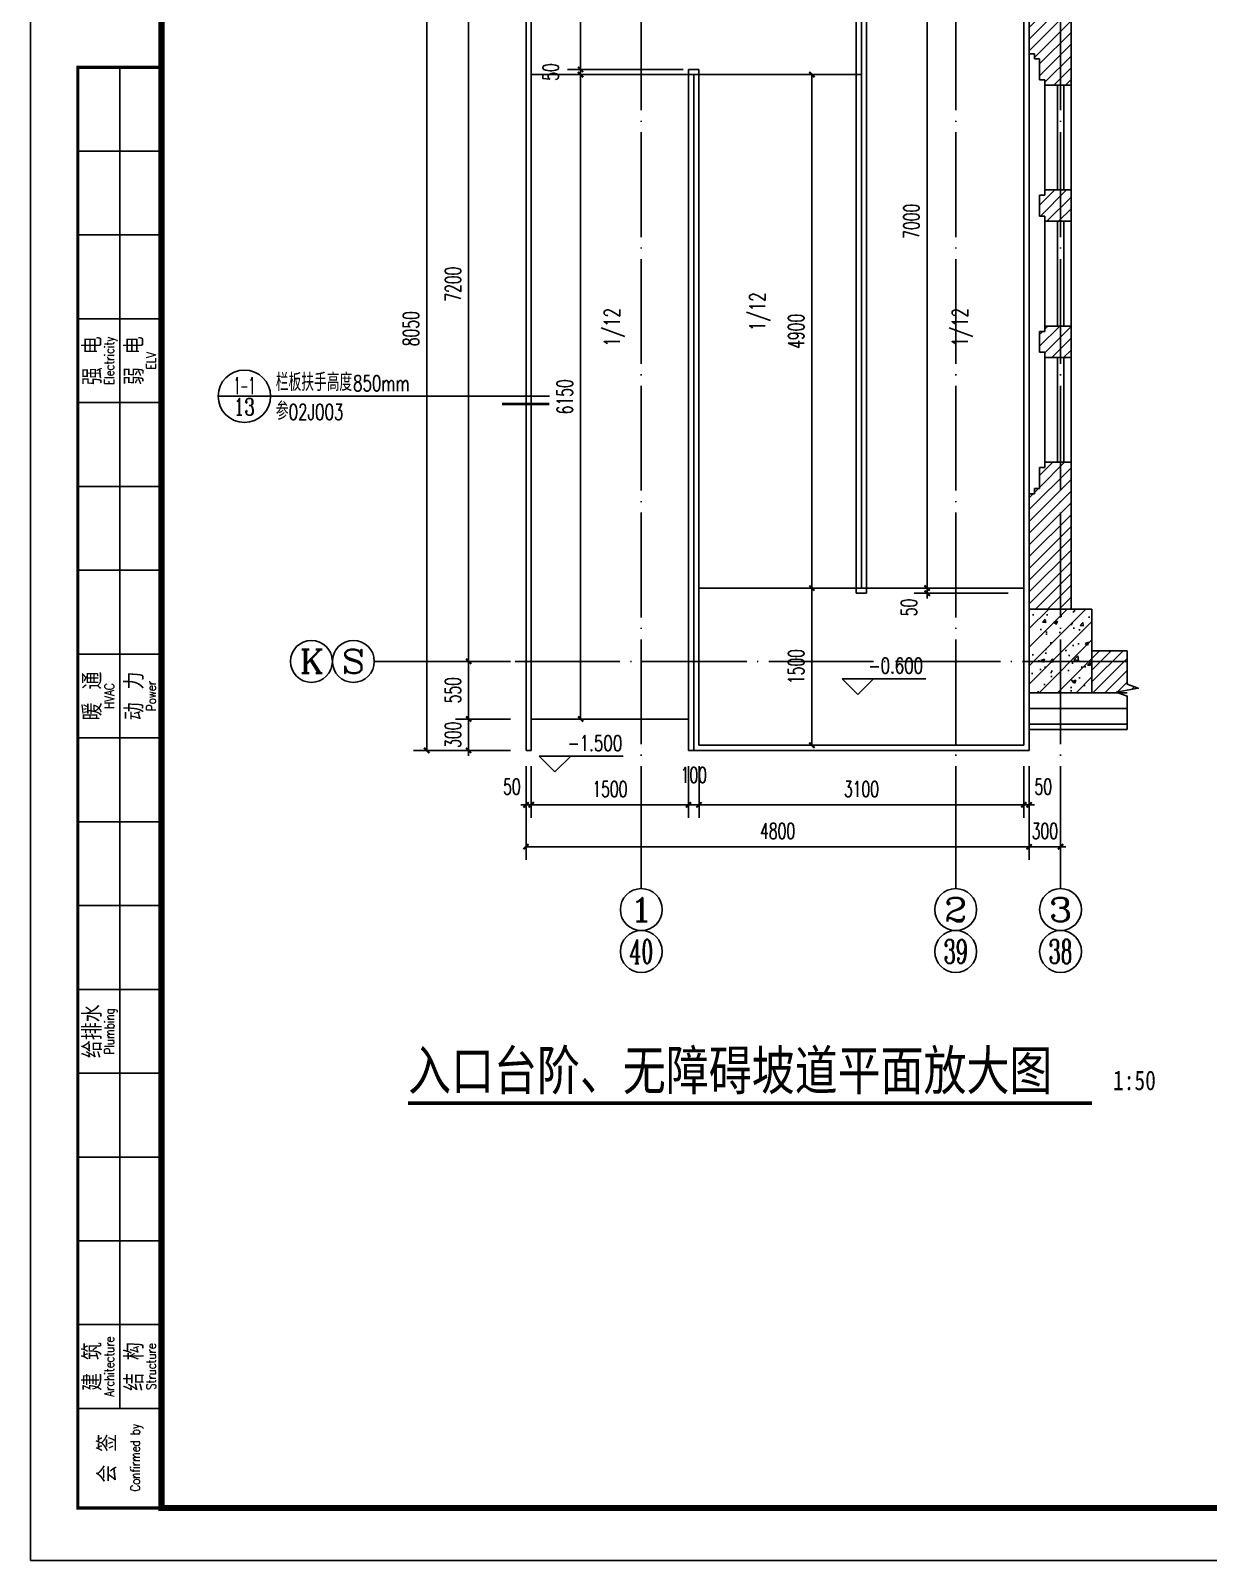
# Model space of a CAD drawing. Extents: x 307762 to 522490, y -326758 to -245675.
# Drawn here: x 326434 to 337671, y -323647 to -309047 of the extents above; entities that cross this region are included whole.
import ezdxf
from ezdxf.enums import TextEntityAlignment as Align

# ---------------------------------------------------------------- set-up
doc = ezdxf.new("R2010")
doc.units = 0
doc.header["$LTSCALE"] = 1000
doc.header["$MEASUREMENT"] = 0
doc.linetypes.add('DOTE', pattern=[2.42, 2, -0.2, 0.02, -0.2])
doc.layers.get('0').update_dxf_attribs({"linetype": 'CONTINUOUS'})
doc.layers.get('Defpoints').update_dxf_attribs({"color": 6, "linetype": 'CONTINUOUS'})
for name, color, linetype in [('A-墙线', 2, 'CONTINUOUS'), ('A-外包装修', 227, 'CONTINUOUS'), ('A-外窗', 145, 'CONTINUOUS'), ('AXIS', 3, 'CONTINUOUS'), ('AXIS_TEXT', 7, 'CONTINUOUS'), ('COLUMN', 2, 'CONTINUOUS'), ('DIM_ELEV', 3, 'CONTINUOUS'), ('DIM_IDEN', 3, 'CONTINUOUS'), ('DIM_SYMB', 3, 'CONTINUOUS'), ('DOTE', 1, 'DOTE'), ('PUB_DIM', 3, 'CONTINUOUS'), ('PUB_HATCH', 250, 'CONTINUOUS'), ('PUB_TEXT', 7, 'CONTINUOUS'), ('STAIR', 4, 'CONTINUOUS'), ('图框', 85, 'CONTINUOUS')]:
    doc.layers.add(name, color=color, linetype=linetype)
doc.styles.add('_TCH_AXIS', font='COMPLEX', dxfattribs={"bigfont": 'GBCBIG'})
doc.styles.add('_TCH_DIM', font='SIMPLEX', dxfattribs={"bigfont": 'GBCBIG'})
doc.styles.add('_TCH_LABEL', font='COMPLEX', dxfattribs={"bigfont": 'GBCBIG'})
doc.styles.add('COMPLEX', font='COMPLEX')
doc.styles.add('DIM_FONT', font='SIMPLEX.shx', dxfattribs={"width": 0.65})
doc.styles.add('TKZ2_tjkts.shx', font='tjromant.shx', dxfattribs={"bigfont": 'tjkts.shx'})
doc.styles.add('房间名称', font='simhei.ttf', dxfattribs={"width": 0.8})
doc.dimstyles.new('DIMN50', dxfattribs={"dimscale": 0.5, "dimtxt": 300, "dimasz": 100, "dimexe": 250, "dimexo": 300, "dimgap": 150, "dimtad": 1, "dimdec": 0, "dimzin": 0, "dimdsep": 46, "dimtxsty": 'DIM_FONT', "dimblk": 'ARCHTICK', "dimcen": 0.09, "dimclrt": 7, "dimazin": 2, "dimtfac": 1, "dimtdec": 0, "dimtix": 1, "dimtmove": 2, "dimatfit": 3, "dimfxl": 0, "dimtolj": 1, "dimtzin": 0, "dimarcsym": 0})

# ---------------------------------------------------------------- blocks, each defined once
blk = doc.blocks.new('TJAD_TK_A1')
for p, q in [((517.38, 385.45), (517.38, 641.45)), ((509.38, 625.45), (525.38, 625.45)), ((509.38, 609.45), (525.38, 609.45)), ((509.38, 593.45), (525.38, 593.45)), ((509.38, 577.45), (525.38, 577.45)), ((509.38, 561.45), (525.38, 561.45)), ((509.38, 545.45), (525.38, 545.45)), ((509.38, 529.45), (525.38, 529.45)), ((509.38, 513.45), (525.38, 513.45)), ((509.38, 497.45), (525.38, 497.45)), ((509.38, 481.45), (525.38, 481.45)), ((509.38, 465.45), (525.38, 465.45)), ((509.38, 449.45), (525.38, 449.45)), ((509.38, 433.45), (525.38, 433.45)), ((509.38, 417.45), (525.38, 417.45)), ((509.38, 401.45), (525.38, 401.45)), ((517.38, 401.45), (517.38, 385.45)), ((509.38, 385.45), (525.38, 385.45))]:
    blk.add_line(p, q)
at = {"layer": '图框'}
for q in [(500.38, 950.45), (1341.38, 356.45)]:
    blk.add_line((500.38, 356.45), q, dxfattribs=at)
at = {"layer": '图框', "const_width": 1.2}
blk.add_lwpolyline([(1331.38, 940.45), (525.38, 940.45), (525.38, 366.45), (1331.38, 366.45)], close=True, dxfattribs=at)
at = {"layer": '图框', "const_width": 0.6}
blk.add_lwpolyline([(525.38, 366.45), (509.38, 366.45), (509.38, 641.45), (525.38, 641.45)], dxfattribs=at)
at = {"style": 'TKZ2_tjkts.shx'}
for s, p in [('强 电', (512.17, 585.45)), ('弱 电', (520.17, 585.45)), ('暖 通', (512.17, 521.45)), ('动 力', (520.17, 521.45)), ('给排水', (512.17, 457.45)), ('建 筑', (512.17, 393.45)), ('结 构', (520.17, 393.45)), ('会 签', (515, 375.95))]:
    blk.add_text(s, height=3.6, rotation=90, dxfattribs=at).set_placement(p, align=Align.MIDDLE_CENTER)
at = {"style": 'TKZ2_tjkts.shx', "width": 0.8}
for s, p in [('Electricity', (515.4, 585.45)), ('ELV', (523.4, 585.45)), ('HVAC', (515.4, 521.45)), ('Power', (523.4, 521.45)), ('Plumbing', (515.4, 457.45)), ('Architecture', (515.4, 393.45)), ('Structure', (523.4, 393.45)), ('Confirmed by', (520.33, 376.06))]:
    blk.add_text(s, height=1.8, rotation=90, dxfattribs=at).set_placement(p, align=Align.MIDDLE_CENTER)
blk = doc.blocks.new('_ArchTick')
at = {"color": 0, "linetype": 'ByBlock', "const_width": 0.4}
blk.add_lwpolyline([(-0.5, -0.5), (0.5, 0.5)], dxfattribs=at)
blk = doc.blocks.new('*D787')
at = {"layer": 'Defpoints', "color": 0}
for p in [(333888, -309467), (334311, -309467), (334311, -314367)]:
    blk.add_point(p, dxfattribs=at)
at = {"layer": 'PUB_DIM', "color": 0, "lineweight": -2}
for p, q in [((334161, -309467), (333763, -309467)), ((333888, -314367), (333888, -309467)), ((334161, -314367), (333763, -314367))]:
    blk.add_line(p, q, dxfattribs=at)
at = {"layer": 'PUB_DIM', "color": 0, "lineweight": -2, "xscale": 50, "yscale": 50, "zscale": 50}
for p, rotation in [((333888, -309467), 90), ((333888, -314367), 270)]:
    blk.add_blockref('_ArchTick', p, dxfattribs=dict(at, rotation=rotation))
at = {"layer": 'PUB_DIM', "color": 7, "insert": (333738, -311917), "char_height": 150, "attachment_point": 5, "rotation": 90, "style": 'DIM_FONT'}
blk.add_mtext('\\A1;4900', dxfattribs=at)
blk = doc.blocks.new('*D788')
at = {"layer": 'Defpoints', "color": 0}
for p in [(333888, -314367), (334311, -314367), (334311, -315867)]:
    blk.add_point(p, dxfattribs=at)
at = {"layer": 'PUB_DIM', "color": 0, "lineweight": -2}
for p, q in [((334161, -314367), (333763, -314367)), ((333888, -315867), (333888, -314367)), ((334161, -315867), (333763, -315867))]:
    blk.add_line(p, q, dxfattribs=at)
at = {"layer": 'PUB_DIM', "color": 0, "lineweight": -2, "xscale": 50, "yscale": 50, "zscale": 50}
for p, rotation in [((333888, -314367), 90), ((333888, -315867), 270)]:
    blk.add_blockref('_ArchTick', p, dxfattribs=dict(at, rotation=rotation))
at = {"layer": 'PUB_DIM', "color": 7, "insert": (333738, -315117), "char_height": 150, "attachment_point": 5, "rotation": 90, "style": 'DIM_FONT'}
blk.add_mtext('\\A1;1500', dxfattribs=at)
blk = doc.blocks.new('*D790')
at = {"layer": 'Defpoints', "color": 0}
for p in [(334988, -307367), (335911, -307367), (335911, -314367)]:
    blk.add_point(p, dxfattribs=at)
at = {"layer": 'PUB_DIM', "color": 0, "lineweight": -2}
for p, q in [((335761, -307367), (334863, -307367)), ((334988, -314367), (334988, -307367)), ((335761, -314367), (334863, -314367))]:
    blk.add_line(p, q, dxfattribs=at)
at = {"layer": 'PUB_DIM', "color": 0, "lineweight": -2, "xscale": 50, "yscale": 50, "zscale": 50}
for p, rotation in [((334988, -307367), 90), ((334988, -314367), 270)]:
    blk.add_blockref('_ArchTick', p, dxfattribs=dict(at, rotation=rotation))
at = {"layer": 'PUB_DIM', "color": 7, "insert": (334838, -310867), "char_height": 150, "attachment_point": 5, "rotation": 90, "style": 'DIM_FONT'}
blk.add_mtext('\\A1;7000', dxfattribs=at)
blk = doc.blocks.new('*D791')
at = {"layer": 'Defpoints', "color": 0}
for p in [(334988, -314367), (335911, -314367), (335911, -314417)]:
    blk.add_point(p, dxfattribs=at)
at = {"layer": 'PUB_DIM', "color": 0, "lineweight": -2}
for p, q in [((334988, -314367), (334988, -314317)), ((335761, -314367), (334863, -314367)), ((335761, -314417), (334863, -314417)), ((334988, -314417), (334988, -314367)), ((334988, -314417), (334988, -314467))]:
    blk.add_line(p, q, dxfattribs=at)
at = {"layer": 'PUB_DIM', "color": 0, "lineweight": -2, "xscale": 50, "yscale": 50, "zscale": 50}
for p, rotation in [((334988, -314367), 270), ((334988, -314417), 90)]:
    blk.add_blockref('_ArchTick', p, dxfattribs=dict(at, rotation=rotation))
at = {"layer": 'PUB_DIM', "color": 7, "insert": (334815, -314552), "char_height": 150, "attachment_point": 5, "rotation": 90, "style": 'DIM_FONT'}
blk.add_mtext('\\A1;50', dxfattribs=at)
blk = doc.blocks.new('*D795')
at = {"layer": 'Defpoints', "color": 0}
for p in [(331681, -309467), (332811, -309467), (332811, -315617)]:
    blk.add_point(p, dxfattribs=at)
at = {"layer": 'PUB_DIM', "color": 0, "lineweight": -2}
for p, q in [((332661, -309467), (331556, -309467)), ((331681, -315617), (331681, -309467)), ((332661, -315617), (331556, -315617))]:
    blk.add_line(p, q, dxfattribs=at)
at = {"layer": 'PUB_DIM', "color": 0, "lineweight": -2, "xscale": 50, "yscale": 50, "zscale": 50}
for p, rotation in [((331681, -309467), 90), ((331681, -315617), 270)]:
    blk.add_blockref('_ArchTick', p, dxfattribs=dict(at, rotation=rotation))
at = {"layer": 'PUB_DIM', "color": 7, "insert": (331531, -312542), "char_height": 150, "attachment_point": 5, "rotation": 90, "style": 'DIM_FONT'}
blk.add_mtext('\\A1;6150', dxfattribs=at)
blk = doc.blocks.new('*D796')
at = {"layer": 'Defpoints', "color": 0}
for p in [(331681, -309417), (332811, -309417), (332811, -309467)]:
    blk.add_point(p, dxfattribs=at)
at = {"layer": 'PUB_DIM', "color": 0, "lineweight": -2}
for p, q in [((331681, -309417), (331681, -309367)), ((332661, -309417), (331556, -309417)), ((332661, -309467), (331556, -309467)), ((331681, -309467), (331681, -309417)), ((331681, -309467), (331681, -309517))]:
    blk.add_line(p, q, dxfattribs=at)
at = {"layer": 'PUB_DIM', "color": 0, "lineweight": -2, "xscale": 50, "yscale": 50, "zscale": 50}
for p, rotation in [((331681, -309417), 270), ((331681, -309467), 90)]:
    blk.add_blockref('_ArchTick', p, dxfattribs=dict(at, rotation=rotation))
at = {"layer": 'PUB_DIM', "color": 7, "insert": (331397, -309442), "char_height": 150, "attachment_point": 5, "rotation": 90, "style": 'DIM_FONT'}
blk.add_mtext('\\A1;50', dxfattribs=at)
blk = doc.blocks.new('*D797')
at = {"layer": 'Defpoints', "color": 0}
for p in [(331681, -307917), (332811, -307917), (332811, -309417)]:
    blk.add_point(p, dxfattribs=at)
at = {"layer": 'PUB_DIM', "color": 0, "lineweight": -2}
for p, q in [((332661, -307917), (331556, -307917)), ((331681, -309417), (331681, -307917)), ((332661, -309417), (331556, -309417))]:
    blk.add_line(p, q, dxfattribs=at)
at = {"layer": 'PUB_DIM', "color": 0, "lineweight": -2, "xscale": 50, "yscale": 50, "zscale": 50}
for p, rotation in [((331681, -307917), 90), ((331681, -309417), 270)]:
    blk.add_blockref('_ArchTick', p, dxfattribs=dict(at, rotation=rotation))
at = {"layer": 'PUB_DIM', "color": 7, "insert": (331531, -308667), "char_height": 150, "attachment_point": 5, "rotation": 90, "style": 'DIM_FONT'}
blk.add_mtext('\\A1;1500', dxfattribs=at)
blk = doc.blocks.new('*D808')
at = {"layer": 'AXIS', "color": 0, "lineweight": -2}
for p, q in [((331011, -315617), (330488, -315617)), ((330613, -315617), (330613, -315567)), ((330613, -315917), (330613, -315617)), ((331011, -315917), (330488, -315917)), ((330613, -315917), (330613, -315967))]:
    blk.add_line(p, q, dxfattribs=at)
at = {"layer": 'Defpoints', "color": 0}
for p in [(330613, -315617), (331161, -315617), (331161, -315917)]:
    blk.add_point(p, dxfattribs=at)
at = {"layer": 'AXIS', "color": 0, "lineweight": -2, "xscale": 50, "yscale": 50, "zscale": 50}
for p, rotation in [((330613, -315617), 270), ((330613, -315917), 90)]:
    blk.add_blockref('_ArchTick', p, dxfattribs=dict(at, rotation=rotation))
at = {"layer": 'AXIS', "color": 7, "insert": (330463, -315767), "char_height": 150, "attachment_point": 5, "rotation": 90, "style": 'DIM_FONT'}
blk.add_mtext('\\A1;300', dxfattribs=at)
blk = doc.blocks.new('*D809')
at = {"layer": 'AXIS', "color": 0, "lineweight": -2}
for p, q in [((331011, -315067), (330488, -315067)), ((330613, -315617), (330613, -315067)), ((331011, -315617), (330488, -315617))]:
    blk.add_line(p, q, dxfattribs=at)
at = {"layer": 'Defpoints', "color": 0}
for p in [(330613, -315067), (331161, -315067), (331161, -315617)]:
    blk.add_point(p, dxfattribs=at)
at = {"layer": 'AXIS', "color": 0, "lineweight": -2, "xscale": 50, "yscale": 50, "zscale": 50}
for p, rotation in [((330613, -315067), 90), ((330613, -315617), 270)]:
    blk.add_blockref('_ArchTick', p, dxfattribs=dict(at, rotation=rotation))
at = {"layer": 'AXIS', "color": 7, "insert": (330463, -315342), "char_height": 150, "attachment_point": 5, "rotation": 90, "style": 'DIM_FONT'}
blk.add_mtext('\\A1;550', dxfattribs=at)
blk = doc.blocks.new('*D810')
at = {"layer": 'AXIS', "color": 0, "lineweight": -2}
for p, q in [((331011, -307867), (330488, -307867)), ((330613, -315067), (330613, -307867)), ((331011, -315067), (330488, -315067))]:
    blk.add_line(p, q, dxfattribs=at)
at = {"layer": 'Defpoints', "color": 0}
for p in [(330613, -307867), (331161, -307867), (331161, -315067)]:
    blk.add_point(p, dxfattribs=at)
at = {"layer": 'AXIS', "color": 0, "lineweight": -2, "xscale": 50, "yscale": 50, "zscale": 50}
for p, rotation in [((330613, -307867), 90), ((330613, -315067), 270)]:
    blk.add_blockref('_ArchTick', p, dxfattribs=dict(at, rotation=rotation))
at = {"layer": 'AXIS', "color": 7, "insert": (330463, -311467), "char_height": 150, "attachment_point": 5, "rotation": 90, "style": 'DIM_FONT'}
blk.add_mtext('\\A1;7200', dxfattribs=at)
blk = doc.blocks.new('*D907')
at = {"layer": 'AXIS', "color": 0, "lineweight": -2}
for p, q in [((330611, -307867), (330088, -307867)), ((330213, -315917), (330213, -307867)), ((330611, -315917), (330088, -315917))]:
    blk.add_line(p, q, dxfattribs=at)
at = {"layer": 'Defpoints', "color": 0}
for p in [(330213, -307867), (330761, -307867), (330761, -315917)]:
    blk.add_point(p, dxfattribs=at)
at = {"layer": 'AXIS', "color": 0, "lineweight": -2, "xscale": 50, "yscale": 50, "zscale": 50}
for p, rotation in [((330213, -307867), 90), ((330213, -315917), 270)]:
    blk.add_blockref('_ArchTick', p, dxfattribs=dict(at, rotation=rotation))
at = {"layer": 'AXIS', "color": 7, "insert": (330063, -311892), "char_height": 150, "attachment_point": 5, "rotation": 90, "style": 'DIM_FONT'}
blk.add_mtext('\\A1;8050', dxfattribs=at)
blk = doc.blocks.new('*D917')
at = {"layer": 'AXIS', "color": 0, "lineweight": -2}
for p, q in [((331161, -316067), (331161, -316561)), ((331211, -316067), (331211, -316561)), ((331161, -316436), (331111, -316436)), ((331161, -316436), (331211, -316436)), ((331211, -316436), (331261, -316436))]:
    blk.add_line(p, q, dxfattribs=at)
at = {"layer": 'Defpoints', "color": 0}
for p in [(331161, -315917), (331211, -315917), (331211, -316436)]:
    blk.add_point(p, dxfattribs=at)
at = {"layer": 'AXIS', "color": 0, "lineweight": -2, "xscale": 50, "yscale": 50, "zscale": 50}
blk.add_blockref('_ArchTick', (331161, -316436), dxfattribs=at)
at = {"layer": 'AXIS', "color": 0, "lineweight": -2, "xscale": 50, "yscale": 50, "zscale": 50, "rotation": 180}
blk.add_blockref('_ArchTick', (331211, -316436), dxfattribs=at)
at = {"layer": 'AXIS', "color": 7, "insert": (331026, -316263), "char_height": 150, "attachment_point": 5, "style": 'DIM_FONT'}
blk.add_mtext('\\A1;50', dxfattribs=at)
blk = doc.blocks.new('*D918')
at = {"layer": 'AXIS', "color": 0, "lineweight": -2}
for p, q in [((331211, -316067), (331211, -316561)), ((332711, -316067), (332711, -316561)), ((331211, -316436), (332711, -316436))]:
    blk.add_line(p, q, dxfattribs=at)
at = {"layer": 'Defpoints', "color": 0}
for p in [(331211, -315917), (332711, -315917), (332711, -316436)]:
    blk.add_point(p, dxfattribs=at)
at = {"layer": 'AXIS', "color": 0, "lineweight": -2, "xscale": 50, "yscale": 50, "zscale": 50, "rotation": 180}
blk.add_blockref('_ArchTick', (331211, -316436), dxfattribs=at)
at = {"layer": 'AXIS', "color": 0, "lineweight": -2, "xscale": 50, "yscale": 50, "zscale": 50}
blk.add_blockref('_ArchTick', (332711, -316436), dxfattribs=at)
at = {"layer": 'AXIS', "color": 7, "insert": (331961, -316286), "char_height": 150, "attachment_point": 5, "style": 'DIM_FONT'}
blk.add_mtext('\\A1;1500', dxfattribs=at)
blk = doc.blocks.new('*D919')
at = {"layer": 'AXIS', "color": 0, "lineweight": -2}
for p, q in [((332711, -316067), (332711, -316561)), ((332811, -316067), (332811, -316561)), ((332711, -316436), (332661, -316436)), ((332711, -316436), (332811, -316436)), ((332811, -316436), (332861, -316436))]:
    blk.add_line(p, q, dxfattribs=at)
at = {"layer": 'Defpoints', "color": 0}
for p in [(332711, -315917), (332811, -315917), (332811, -316436)]:
    blk.add_point(p, dxfattribs=at)
at = {"layer": 'AXIS', "color": 0, "lineweight": -2, "xscale": 50, "yscale": 50, "zscale": 50}
blk.add_blockref('_ArchTick', (332711, -316436), dxfattribs=at)
at = {"layer": 'AXIS', "color": 0, "lineweight": -2, "xscale": 50, "yscale": 50, "zscale": 50, "rotation": 180}
blk.add_blockref('_ArchTick', (332811, -316436), dxfattribs=at)
at = {"layer": 'AXIS', "color": 7, "insert": (332761, -316152), "char_height": 150, "attachment_point": 5, "style": 'DIM_FONT'}
blk.add_mtext('\\A1;100', dxfattribs=at)
blk = doc.blocks.new('*D920')
at = {"layer": 'AXIS', "color": 0, "lineweight": -2}
for p, q in [((332811, -316067), (332811, -316561)), ((335911, -316067), (335911, -316561)), ((332811, -316436), (335911, -316436))]:
    blk.add_line(p, q, dxfattribs=at)
at = {"layer": 'Defpoints', "color": 0}
for p in [(332811, -315917), (335911, -315917), (335911, -316436)]:
    blk.add_point(p, dxfattribs=at)
at = {"layer": 'AXIS', "color": 0, "lineweight": -2, "xscale": 50, "yscale": 50, "zscale": 50, "rotation": 180}
blk.add_blockref('_ArchTick', (332811, -316436), dxfattribs=at)
at = {"layer": 'AXIS', "color": 0, "lineweight": -2, "xscale": 50, "yscale": 50, "zscale": 50}
blk.add_blockref('_ArchTick', (335911, -316436), dxfattribs=at)
at = {"layer": 'AXIS', "color": 7, "insert": (334361, -316286), "char_height": 150, "attachment_point": 5, "style": 'DIM_FONT'}
blk.add_mtext('\\A1;3100', dxfattribs=at)
blk = doc.blocks.new('*D921')
at = {"layer": 'AXIS', "color": 0, "lineweight": -2}
for p, q in [((335911, -316067), (335911, -316561)), ((335961, -316067), (335961, -316561)), ((335911, -316436), (335861, -316436)), ((335911, -316436), (335961, -316436)), ((335961, -316436), (336011, -316436))]:
    blk.add_line(p, q, dxfattribs=at)
at = {"layer": 'Defpoints', "color": 0}
for p in [(335911, -315917), (335961, -315917), (335961, -316436)]:
    blk.add_point(p, dxfattribs=at)
at = {"layer": 'AXIS', "color": 0, "lineweight": -2, "xscale": 50, "yscale": 50, "zscale": 50}
blk.add_blockref('_ArchTick', (335911, -316436), dxfattribs=at)
at = {"layer": 'AXIS', "color": 0, "lineweight": -2, "xscale": 50, "yscale": 50, "zscale": 50, "rotation": 180}
blk.add_blockref('_ArchTick', (335961, -316436), dxfattribs=at)
at = {"layer": 'AXIS', "color": 7, "insert": (336096, -316263), "char_height": 150, "attachment_point": 5, "style": 'DIM_FONT'}
blk.add_mtext('\\A1;50', dxfattribs=at)
blk = doc.blocks.new('*D922')
at = {"layer": 'AXIS', "color": 0, "lineweight": -2}
for p, q in [((331161, -316067), (331161, -316961)), ((335961, -316067), (335961, -316961)), ((331161, -316836), (335961, -316836))]:
    blk.add_line(p, q, dxfattribs=at)
at = {"layer": 'Defpoints', "color": 0}
for p in [(331161, -315917), (335961, -315917), (335961, -316836)]:
    blk.add_point(p, dxfattribs=at)
at = {"layer": 'AXIS', "color": 0, "lineweight": -2, "xscale": 50, "yscale": 50, "zscale": 50, "rotation": 180}
blk.add_blockref('_ArchTick', (331161, -316836), dxfattribs=at)
at = {"layer": 'AXIS', "color": 0, "lineweight": -2, "xscale": 50, "yscale": 50, "zscale": 50}
blk.add_blockref('_ArchTick', (335961, -316836), dxfattribs=at)
at = {"layer": 'AXIS', "color": 7, "insert": (333561, -316686), "char_height": 150, "attachment_point": 5, "style": 'DIM_FONT'}
blk.add_mtext('\\A1;4800', dxfattribs=at)
blk = doc.blocks.new('*D923')
at = {"layer": 'AXIS', "color": 0, "lineweight": -2}
for p, q in [((335961, -316067), (335961, -316961)), ((336261, -316067), (336261, -316961)), ((335961, -316836), (335911, -316836)), ((335961, -316836), (336261, -316836)), ((336261, -316836), (336311, -316836))]:
    blk.add_line(p, q, dxfattribs=at)
at = {"layer": 'Defpoints', "color": 0}
for p in [(335961, -315917), (336261, -315917), (336261, -316836)]:
    blk.add_point(p, dxfattribs=at)
at = {"layer": 'AXIS', "color": 0, "lineweight": -2, "xscale": 50, "yscale": 50, "zscale": 50}
blk.add_blockref('_ArchTick', (335961, -316836), dxfattribs=at)
at = {"layer": 'AXIS', "color": 0, "lineweight": -2, "xscale": 50, "yscale": 50, "zscale": 50, "rotation": 180}
blk.add_blockref('_ArchTick', (336261, -316836), dxfattribs=at)
at = {"layer": 'AXIS', "color": 7, "insert": (336111, -316686), "char_height": 150, "attachment_point": 5, "style": 'DIM_FONT'}
blk.add_mtext('\\A1;300', dxfattribs=at)
blk = doc.blocks.new('_AXISO')
blk.add_circle((0, 0), 0.5)
at = {"layer": 'AXIS_TEXT', "style": 'COMPLEX', "width": 1.041667}
blk.add_attdef('A', text='', height=0.56, dxfattribs=at).set_placement((-0.25, -0.28), (0.25, -0.28), align=Align.FIT)

msp = doc.modelspace()

# ---------------------------------------------------------------- hatches: boundary and pattern name
at = {"layer": 'PUB_HATCH'}
h = msp.add_hatch(dxfattribs=at)
h.set_pattern_fill('ANSI31', color=256, scale=50, style=0)
h.set_pattern_definition([(45, (332561.53, -270656.76), (-56.1266, 56.1266), [])])
h.paths.add_polyline_path([(332060.8, -296792.2), (332060.8, -296734.5), (331860.8, -296734.5), (331860.8, -296914.9, -0.1499545)], flags=17)
h.paths.add_polyline_path([(336896.1, -314967), (336560.5, -314967), (336560.5, -315367), (336808, -315367), (336791.1, -315361), (337001.1, -315323.9), (336896.1, -315285.7)])
h.paths.add_polyline_path([(332363.9, -297524, -0.1339725), (332160.8, -297579.5, -0.0156673), (332135.7, -297578.7), (332381.7, -297824.7), (332311, -297895.4), (331760.8, -297345.1), (331760.8, -296734.5), (331717, -296734.5), (331679.7, -296839.5), (331642.7, -296629.5), (331604.5, -296734.5), (331560.8, -296734.5), (331560.8, -297428), (332311, -298178.2), (332346.4, -298142.9), (332417.1, -298213.6), (332540.8, -298089.8), (332646.9, -298195.9), (332682.2, -298160.6), (332717.6, -298195.9), (332876.7, -298036.8)])
h.paths.add_polyline_path([(334290.9, -299451), (334131.8, -299610.1), (334167.2, -299645.5), (334131.8, -299680.8), (334237.9, -299786.9), (334114.1, -299910.6), (334184.8, -299981.4), (334149.5, -300016.7), (334899.7, -300767), (335960.5, -300767), (335960.5, -301467), (336010.5, -301467), (336010.5, -301517), (336060.5, -301517), (336060.5, -301717), (336110.5, -301717), (336110.5, -301767), (336360.5, -301767), (336360.5, -300367), (336896.1, -300367), (336896.1, -300323.2), (336791.1, -300286), (337001.1, -300248.9), (336896.1, -300210.7), (336896.1, -300167), (335548.3, -300167, -0.1316522), (335494.7, -300367), (336160.5, -300367), (336160.5, -300567), (334982.6, -300567), (334432.3, -300016.7), (334503, -299946), (334749, -300192, -0.0156673), (334748.3, -300167, -0.1339725), (334803.7, -299963.8)])
h.paths.add_polyline_path([(336360.5, -305367), (336110.5, -305367), (336110.5, -305417), (336060.5, -305417), (336060.5, -305617), (336010.5, -305617), (336010.5, -305667), (335960.5, -305667), (335960.5, -306767), (336360.5, -306767)])
h.paths.add_polyline_path([(336360.5, -307567), (335960.5, -307567), (335960.5, -309267), (336010.5, -309267), (336010.5, -309317), (336060.5, -309317), (336060.5, -309517), (336110.5, -309517), (336110.5, -309567), (336360.5, -309567)])
h.paths.add_polyline_path([(336360.5, -310567), (336110.5, -310567), (336110.5, -310617), (336060.5, -310617), (336060.5, -310817), (336110.5, -310817), (336110.5, -310867), (336360.5, -310867)])
h.paths.add_polyline_path([(336360.5, -311867), (336110.5, -311867), (336110.5, -311917), (336060.5, -311917), (336060.5, -312117), (336110.5, -312117), (336110.5, -312167), (336360.5, -312167)])
h.paths.add_polyline_path([(336360.5, -313167), (336110.5, -313167), (336110.5, -313217), (336060.5, -313217), (336060.5, -313417), (336010.5, -313417), (336010.5, -313467), (335960.5, -313467), (335960.5, -314567), (336360.5, -314567)])
h = msp.add_hatch(dxfattribs=at)
h.set_pattern_fill('钢筋混凝土', color=256, scale=50, style=0)
h.set_pattern_definition([(45, (0, 0), (-88.388348, 88.388348), []), (50, (0, 0), (358.6301, -31.37607), [37.5, -412.5]), (355, (0, 0), (-69.37567, 376.09607), [30, -330]), (100.4514, (29.9, -2.6), (289.2547, 344.71977), [31.8701, -350.57106]), (46.1842, (0, 100), (533.62052, -82.7595), [56.25, -618.75]), (96.6356, (44.47, 93.1), (467.33135, 487.05894), [47.80514, -525.8565]), (351.1842, (0, 100), (467.331, 487.0593), [45, -495]), (21, (50, 75), (298.45353, -201.30945), [37.5, -412.5]), (326, (50, 75), (121.65767, 362.57502), [30, -330]), (71.4514, (74.87, 58.22), (420.11131, 161.26525), [31.8701, -350.57106]), (37.5, (0, 0), (6.079928, 166.446927), [0, -326, 0, -335, 0, -331.25]), (7.5, (0, 0), (131.53477, 197.205856), [0, -191, 0, -318.5, 0, -126.25]), (327.5, (-111.5, 0), (266.91122, -11.277436), [0, -125, 0, -390, 0, -517.5]), (317.5, (-161.5, 0), (291.59308, 50.05249), [0, -162.5, 0, -259, 0, -367.5])])
h.paths.add_polyline_path([(336560.5, -315367), (336560.5, -314567), (335960.5, -314567), (335960.5, -315367)])

# ---------------------------------------------------------------- linework, layer by layer
at = {"layer": 'A-墙线'}
for p, q in [((335960.5, -307467), (335960.5, -309267)), ((336360.5, -307567), (336360.5, -309567)), ((335960.5, -309267), (336010.5, -309267)), ((336010.5, -309267), (336010.5, -309317)), ((336010.5, -309317), (336060.5, -309317)), ((336060.5, -309317), (336060.5, -309517)), ((336060.5, -309517), (336110.5, -309517)), ((336110.5, -309517), (336110.5, -309567)), ((336110.5, -309567), (336360.5, -309567)), ((336060.5, -310817), (336060.5, -310617)), ((336060.5, -310617), (336110.5, -310617)), ((336110.5, -310617), (336110.5, -310567)), ((336110.5, -310567), (336360.5, -310567)), ((336360.5, -310867), (336360.5, -310567)), ((336060.5, -310817), (336110.5, -310817)), ((336110.5, -310817), (336110.5, -310867)), ((336110.5, -310867), (336360.5, -310867)), ((336060.5, -312117), (336060.5, -311917)), ((336060.5, -311917), (336110.5, -311917)), ((336110.5, -311917), (336110.5, -311867)), ((336110.5, -311867), (336360.5, -311867)), ((336360.5, -312167), (336360.5, -311867)), ((336060.5, -312117), (336110.5, -312117)), ((336110.5, -312117), (336110.5, -312167)), ((336110.5, -312167), (336360.5, -312167)), ((336110.5, -313217), (336110.5, -313167)), ((336110.5, -313167), (336360.5, -313167)), ((336360.5, -313167), (336360.5, -314567)), ((336060.5, -313217), (336110.5, -313217)), ((336060.5, -313417), (336060.5, -313217)), ((335960.5, -313467), (335960.5, -314567)), ((335960.5, -313467), (336010.5, -313467)), ((336010.5, -313417), (336060.5, -313417)), ((336010.5, -313467), (336010.5, -313417)), ((336560.5, -314967), (336896.1, -314967)), ((336560.5, -315367), (336896.1, -315367))]:
    msp.add_line(p, q, dxfattribs=at)
at = {"layer": 'A-外包装修'}
for p, q in [((336896.1, -315517), (335960.5, -315517)), ((336896.1, -315667), (335960.5, -315667)), ((336896.1, -315717), (335960.5, -315717))]:
    msp.add_line(p, q, dxfattribs=at)
at = {"layer": 'A-外窗'}
for p, q in [((336110.5, -310567), (336110.5, -309567)), ((336230.5, -310567), (336230.5, -309567)), ((336290.5, -310567), (336290.5, -309567)), ((336360.5, -310567), (336360.5, -309567)), ((336110.5, -311867), (336110.5, -310867)), ((336230.5, -311867), (336230.5, -310867)), ((336290.5, -311867), (336290.5, -310867)), ((336360.5, -311867), (336360.5, -310867)), ((336110.5, -313167), (336110.5, -312167)), ((336230.5, -313167), (336230.5, -312167)), ((336290.5, -313167), (336290.5, -312167)), ((336360.5, -313167), (336360.5, -312167))]:
    msp.add_line(p, q, dxfattribs=at)
at = {"layer": 'AXIS'}
for p, q in [((329313.3, -315067), (329313.3, -315067)), ((331010.5, -315067), (329713.3, -315067)), ((332260.5, -316067), (332260.5, -317235.7)), ((335260.1, -316067), (335260.1, -317235.7)), ((336260.5, -316067), (336260.5, -317235.7)), ((332260.5, -317635.7), (332260.5, -317635.7)), ((335260.1, -317635.7), (335260.1, -317635.7)), ((336260.5, -317635.7), (336260.5, -317635.7))]:
    msp.add_line(p, q, dxfattribs=at)
at = {"layer": 'COLUMN'}
for p, q in [((336560.5, -314567), (335960.5, -314567)), ((335960.5, -314567), (335960.5, -315367)), ((336560.5, -315367), (336560.5, -314567)), ((335960.5, -315367), (336560.5, -315367))]:
    msp.add_line(p, q, dxfattribs=at)
at = {"layer": 'DIM_ELEV'}
for p, q in [((334326.6, -315382), (334176.6, -315232)), ((334176.6, -315232), (334976.6, -315232)), ((334326.6, -315382), (334476.6, -315232)), ((331436.8, -316121.8), (331286.8, -315971.8)), ((331286.8, -315971.8), (332086.8, -315971.8)), ((331436.8, -316121.8), (331586.8, -315971.8))]:
    msp.add_line(p, q, dxfattribs=at)
at = {"layer": 'DIM_IDEN'}
for p, q in [((328723.3, -312536.6), (328223.3, -312536.6)), ((330536.2, -312536.6), (328723.3, -312536.6)), ((331383.4, -312536.6), (330536.2, -312536.6))]:
    msp.add_line(p, q, dxfattribs=at)
at = {"layer": 'DIM_IDEN', "const_width": 25}
msp.add_lwpolyline([(331383.4, -312611.6), (330930.9, -312611.6)], dxfattribs=at)
at = {"layer": 'DIM_IDEN'}
msp.add_circle((328473.3, -312536.6), 250, dxfattribs=at)
at = {"layer": 'DIM_SYMB'}
for points in [[(333570, -312443.8, 0, 0, 0), (333570, -311193.8, 40, 0, 0), (333570, -311043.8, 0, 0, 0)], [(332182.6, -311193.8, 0, 0, 0), (332182.6, -312443.8, 40, 0, 0), (332182.6, -312593.8, 0, 0, 0)], [(335502.5, -311193.8, 0, 0, 0), (335502.5, -312443.8, 40, 0, 0), (335502.5, -312593.8, 0, 0, 0)]]:
    msp.add_lwpolyline(points, format="xyseb", dxfattribs=at)
msp.add_lwpolyline([(336896.1, -314967), (336896.1, -315285.7), (337001.1, -315323.9), (336791.1, -315361), (336896.1, -315398.2), (336896.1, -315717)], dxfattribs=at)
at = {"layer": 'DIM_SYMB', "const_width": 35}
msp.add_lwpolyline([(330035.9, -319282), (336561.2, -319282)], dxfattribs=at)
at = {"layer": 'DOTE', "ltscale": 0.5}
for p, q in [((332260.5, -317067), (332260.5, -296734.5)), ((335260.1, -317067), (335260.1, -296734.5)), ((336260.5, -317067), (336260.5, -296734.5)), ((336896.1, -315067), (330282, -315067))]:
    msp.add_line(p, q, dxfattribs=at)
at = {"layer": 'PUB_HATCH', "color": 1}
msp.add_lwpolyline([(363983.9, -294447.2), (327683.9, -294447.2), (327683.9, -323147.2), (363983.9, -323147.2)], close=True, dxfattribs=at)
at = {"layer": 'STAIR'}
for p, q in [((334360.5, -314367), (334360.5, -307067)), ((334410.5, -314417), (334410.5, -307067)), ((335910.5, -307067), (335910.5, -315867)), ((335960.5, -307067), (335960.5, -315917)), ((331160.5, -315917), (331160.5, -307867)), ((331210.5, -315917), (331210.5, -307917)), ((334310.5, -314417), (334310.5, -307917)), ((334360.5, -309467), (331210.5, -309467)), ((332810.5, -309417), (332710.5, -309417)), ((332710.5, -315917), (332710.5, -309417)), ((332760.5, -315917), (332760.5, -309467)), ((332810.5, -315867), (332810.5, -309417)), ((335910.5, -314367), (332810.5, -314367)), ((334410.5, -314417), (334310.5, -314417)), ((332710.5, -315617), (331210.5, -315617)), ((331160.5, -315917), (331210.5, -315917)), ((335960.5, -315917), (332710.5, -315917)), ((335910.5, -315867), (332810.5, -315867))]:
    msp.add_line(p, q, dxfattribs=at)

# ---------------------------------------------------------------- block references
at = {"layer": 'AXIS'}
ref = msp.add_blockref('_AXISO', (329113.3, -315067), dxfattribs=dict(at, xscale=400, yscale=400, zscale=400))
ref.add_attrib('A', 'K', dxfattribs={"layer": 'AXIS_TEXT', "height": 226.3, "style": '_TCH_AXIS', "width": 1.105263}).set_placement((329000.2, -315180.1), (329226.4, -315180.1), align=Align.FIT)
ref = msp.add_blockref('_AXISO', (329513.3, -315067), dxfattribs=dict(at, xscale=400, yscale=400, zscale=400))
ref.add_attrib('A', 'S', dxfattribs={"layer": 'AXIS_TEXT', "height": 226.3, "style": '_TCH_AXIS', "width": 1.5}).set_placement((329400.2, -315180.1), (329626.4, -315180.1), align=Align.FIT)
ref = msp.add_blockref('_AXISO', (332260.5, -317435.7), dxfattribs=dict(at, xscale=400, yscale=400, zscale=400))
ref.add_attrib('A', '1', dxfattribs={"layer": 'AXIS_TEXT', "height": 226.3, "style": '_TCH_AXIS', "width": 2.333333}).set_placement((332147.4, -317548.9), (332373.7, -317548.9), align=Align.FIT)
ref = msp.add_blockref('_AXISO', (335260.1, -317435.7), dxfattribs=dict(at, xscale=400, yscale=400, zscale=400))
ref.add_attrib('A', '2', dxfattribs={"layer": 'AXIS_TEXT', "height": 226.3, "style": '_TCH_AXIS', "width": 1.5}).set_placement((335147, -317548.9), (335373.2, -317548.9), align=Align.FIT)
ref = msp.add_blockref('_AXISO', (336260.5, -317435.7), dxfattribs=dict(at, xscale=400, yscale=400, zscale=400))
ref.add_attrib('A', '3', dxfattribs={"layer": 'AXIS_TEXT', "height": 226.3, "style": '_TCH_AXIS', "width": 1.5}).set_placement((336147.4, -317548.9), (336373.7, -317548.9), align=Align.FIT)
ref = msp.add_blockref('_AXISO', (332260.5, -317835.7), dxfattribs=dict(at, xscale=400, yscale=400, zscale=400))
ref.add_attrib('A', '40', dxfattribs={"layer": 'AXIS_TEXT', "height": 226.27, "style": '_TCH_AXIS', "width": 0.6}).set_placement((332147.4, -317948.9), (332373.7, -317948.9), align=Align.FIT)
ref = msp.add_blockref('_AXISO', (335260.1, -317835.7), dxfattribs=dict(at, xscale=400, yscale=400, zscale=400))
ref.add_attrib('A', '39', dxfattribs={"layer": 'AXIS_TEXT', "height": 226.27, "style": '_TCH_AXIS', "width": 0.636364}).set_placement((335147, -317948.9), (335373.2, -317948.9), align=Align.FIT)
ref = msp.add_blockref('_AXISO', (336260.5, -317835.7), dxfattribs=dict(at, xscale=400, yscale=400, zscale=400))
ref.add_attrib('A', '38', dxfattribs={"layer": 'AXIS_TEXT', "height": 226.27, "style": '_TCH_AXIS', "width": 0.636364}).set_placement((336147.4, -317948.9), (336373.7, -317948.9), align=Align.FIT)
at = {"layer": '图框', "xscale": 50, "yscale": 50, "zscale": 50}
msp.add_blockref('TJAD_TK_A1', (301415, -341469.6), dxfattribs=at)

# ---------------------------------------------------------------- texts
at = {"layer": 'PUB_TEXT', "style": '_TCH_DIM', "width": 0.705882}
for p in [(333442.1, -311913.8), (332054.7, -312063.8), (335374.5, -312063.8)]:
    msp.add_text('1/12', height=148.75, rotation=90, dxfattribs=at).set_placement(p)
at = {"layer": 'PUB_TEXT', "style": '_TCH_LABEL'}
for s, height, p in [('栏板扶手高度', 168.79, (328773.3, -312486.6)), ('参', 168.8, (328773.3, -312761.6))]:
    msp.add_text(s, height=height, dxfattribs=at).set_placement(p)
for s, width, p, p2 in [('1-1', 0.525, (328372.7, -312516.5), (328573.9, -312516.5)), ('13', 0.905172, (328372.7, -312717.7), (328573.9, -312717.7))]:
    msp.add_text(s, height=161, dxfattribs=dict(at, width=width)).set_placement(p, p2, align=Align.FIT)
at = {"layer": 'PUB_TEXT'}
for s, height, style, width, p in [('850mm', 148.75, '_TCH_LABEL', 0.705882, (329510.6, -312486.6)), ('02J003', 148.75, '_TCH_LABEL', 0.705882, (328896.2, -312761.6)), ('-0.600', 148.75, '_TCH_DIM', 0.705882, (334426.6, -315182)), ('-1.500', 148.75, '_TCH_DIM', 0.705882, (331556.8, -315921.8)), ('入口台阶、无障碍坡道平面放大图', 375.527, '房间名称', 0.8, (330035.9, -319157.2)), ('1:50', 187.76, '房间名称', 0.8, (336761.2, -319159.3))]:
    msp.add_text(s, height=height, dxfattribs=dict(at, style=style, width=width)).set_placement(p)

# ---------------------------------------------------------------- dimensions: what is measured, and where the dimension line sits
at = {"layer": 'AXIS'}
for p1, p2, distance, picture, middle in [((330760.5, -315917), (330760.5, -307867), 547.2, '*D907', (330063.3, -311892)), ((331160.5, -315067), (331160.5, -307867), 547.2, '*D810', (330463.3, -311467)), ((331160.5, -315617), (331160.5, -315067), 547.2, '*D809', (330463.3, -315342)), ((331160.5, -315917), (331160.5, -315617), 547.2, '*D808', (330463.3, -315767)), ((331160.5, -315917), (335960.5, -315917), -918.8, '*D922', (333560.5, -316685.7)), ((331210.5, -315917), (332710.5, -315917), -518.8, '*D918', (331960.5, -316285.7)), ((332810.5, -315917), (335910.5, -315917), -518.7, '*D920', (334360.5, -316285.7)), ((335960.5, -315917), (336260.5, -315917), -918.8, '*D923', (336110.5, -316685.7))]:
    dim = msp.add_aligned_dim(p1=p1, p2=p2, distance=distance, dimstyle='DIMN50', dxfattribs=at)
    dim.commit()
    dim.dimension.update_dxf_attribs({"geometry": picture, "text_midpoint": middle})
for base, p1, p2, picture, middle in [((331210.5, -316435.7), (331160.5, -315917), (331210.5, -315917), '*D917', (331025.5, -316263.2)), ((332810.5, -316435.7), (332710.5, -315917), (332810.5, -315917), '*D919', (332760.5, -316152)), ((335960.5, -316435.7), (335910.5, -315917), (335960.5, -315917), '*D921', (336095.5, -316263.2))]:
    dim = msp.add_linear_dim(base=base, p1=p1, p2=p2, angle=0, dimstyle='DIMN50', dxfattribs=at)
    dim.commit()
    dim.dimension.update_dxf_attribs({"geometry": picture, "text_midpoint": middle, "dimtype": 129})
at = {"layer": 'PUB_DIM'}
for p1, p2, distance, picture, middle in [((335910.5, -314367), (335910.5, -307367), 922.8, '*D790', (334837.7, -310867)), ((332810.5, -309417), (332810.5, -307917), 1129.9, '*D797', (331530.7, -308667)), ((332810.5, -315617), (332810.5, -309467), 1129.9, '*D795', (331530.7, -312542)), ((334310.5, -314367), (334310.5, -309467), 422.9, '*D787', (333737.6, -311917)), ((334310.5, -315867), (334310.5, -314367), 422.9, '*D788', (333737.6, -315117))]:
    dim = msp.add_aligned_dim(p1=p1, p2=p2, distance=distance, dimstyle='DIMN50', dxfattribs=at)
    dim.commit()
    dim.dimension.update_dxf_attribs({"geometry": picture, "text_midpoint": middle})
for base, p1, p2, picture, middle in [((331680.7, -309417), (332810.5, -309467), (332810.5, -309417), '*D796', (331396.9, -309442)), ((334987.7, -314367), (335910.5, -314417), (335910.5, -314367), '*D791', (334815.2, -314552))]:
    dim = msp.add_linear_dim(base=base, p1=p1, p2=p2, angle=90, dimstyle='DIMN50', dxfattribs=at)
    dim.commit()
    dim.dimension.update_dxf_attribs({"geometry": picture, "text_midpoint": middle, "dimtype": 129})

doc.saveas('drawing.dxf')
